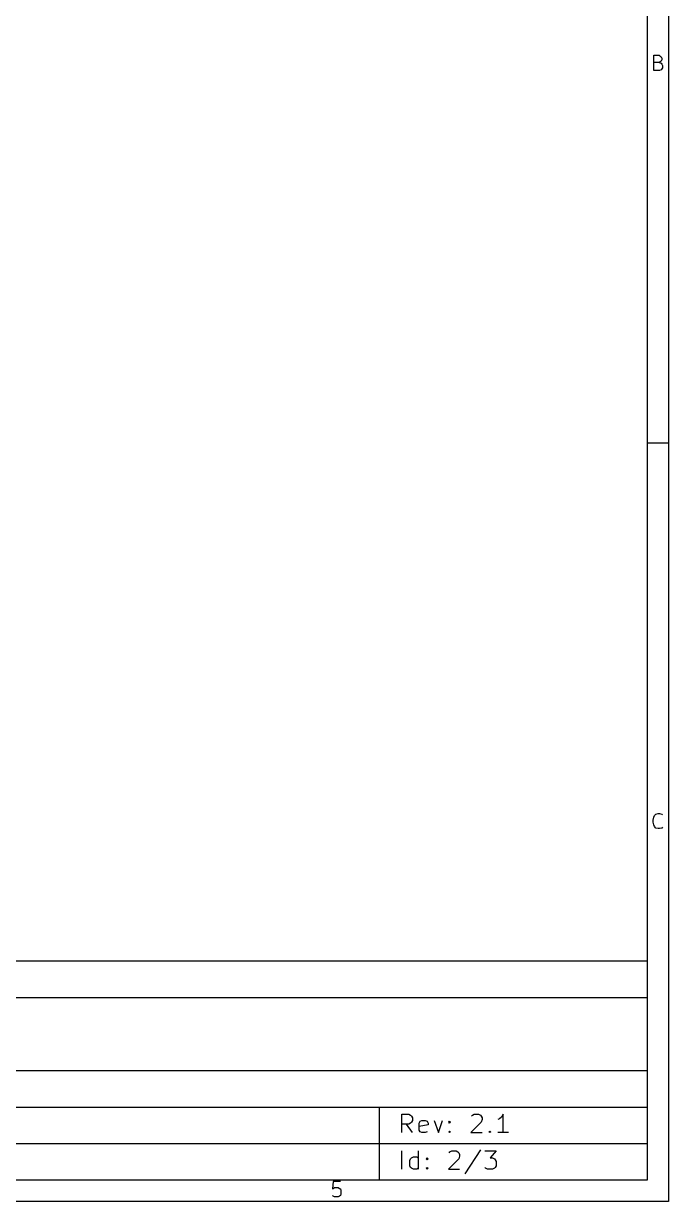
# Model space of a CAD drawing. Extents: x 4000 to 113000, y 4000 to 78670.
# Drawn here: x 91812 to 113000, y 4000 to 42670 of the extents above; entities that cross this region are included whole.
import ezdxf

# ---------------------------------------------------------------- set-up
doc = ezdxf.new("R2010")
doc.units = 0
doc.layers.add('BLACK', color=1, linetype='CONTINUOUS')

msp = doc.modelspace()

# ---------------------------------------------------------------- linework, layer by layer
at = {"layer": 'BLACK'}
for p, q in [((113000, 78670), (113000, 4000)), ((112300, 77970), (112300, 4700)), ((112520, 41130), (112520, 41630)), ((112520, 41630), (112690, 41630)), ((112690, 41390), (112520, 41390)), ((112690, 41630), (112730, 41600)), ((112730, 41410), (112690, 41390)), ((112690, 41390), (112760, 41370)), ((112730, 41600), (112760, 41580)), ((112760, 41440), (112730, 41410)), ((112760, 41580), (112780, 41530)), ((112780, 41480), (112760, 41440)), ((112780, 41530), (112780, 41480)), ((112710, 41130), (112520, 41130)), ((112760, 41150), (112710, 41130)), ((112760, 41370), (112780, 41340)), ((112780, 41180), (112760, 41150)), ((112780, 41340), (112800, 41290)), ((112800, 41220), (112780, 41180)), ((112800, 41290), (112800, 41220)), ((113000, 28890), (112300, 28890)), ((112520, 16620), (112540, 16670)), ((112540, 16670), (112590, 16710)), ((112590, 16710), (112660, 16740)), ((112660, 16740), (112710, 16740)), ((112710, 16740), (112780, 16710)), ((112780, 16710), (112800, 16690)), ((112500, 16520), (112520, 16620)), ((112500, 16450), (112500, 16520)), ((112520, 16360), (112500, 16450)), ((112540, 16310), (112520, 16360)), ((112590, 16260), (112540, 16310)), ((112660, 16240), (112590, 16260)), ((112780, 16260), (112710, 16240)), ((112800, 16290), (112780, 16260)), ((112710, 16240), (112660, 16240)), ((70300, 11900), (112300, 11900)), ((70300, 10700), (112300, 10700)), ((70300, 8300), (112300, 8300)), ((70300, 7100), (112300, 7100)), ((103500, 7100), (103500, 4700)), ((104240, 6260), (104240, 6860)), ((104240, 6860), (104470, 6860)), ((104470, 6860), (104530, 6830)), ((104530, 6830), (104560, 6800)), ((104560, 6600), (104530, 6570)), ((104560, 6800), (104590, 6740)), ((104590, 6660), (104560, 6600)), ((104590, 6740), (104590, 6660)), ((104810, 6570), (104840, 6630)), ((104840, 6630), (104900, 6660)), ((104900, 6660), (105010, 6660)), ((105010, 6660), (105070, 6630)), ((105070, 6630), (105100, 6570)), ((105300, 6660), (105440, 6260)), ((105440, 6260), (105580, 6660)), ((105780, 6600), (105810, 6630)), ((105810, 6570), (105780, 6600)), ((105810, 6630), (105840, 6600)), ((105810, 6630), (105810, 6570)), ((105840, 6600), (105810, 6570)), ((106850, 6600), (106510, 6260)), ((106530, 6800), (106560, 6830)), ((106560, 6830), (106620, 6860)), ((106620, 6860), (106760, 6860)), ((106760, 6860), (106820, 6830)), ((106820, 6830), (106850, 6800)), ((106850, 6800), (106880, 6740)), ((106880, 6690), (106850, 6600)), ((106880, 6740), (106880, 6690)), ((107450, 6710), (107390, 6690)), ((107510, 6770), (107450, 6710)), ((107570, 6860), (107510, 6770)), ((107570, 6260), (107570, 6860)), ((104470, 6540), (104240, 6540)), ((104590, 6260), (104390, 6540)), ((104530, 6570), (104470, 6540)), ((104810, 6340), (104810, 6570)), ((105100, 6510), (104810, 6460)), ((104840, 6290), (104810, 6340)), ((104900, 6260), (104840, 6290)), ((105010, 6260), (104900, 6260)), ((105070, 6290), (105010, 6260)), ((105100, 6570), (105100, 6510)), ((105780, 6290), (105810, 6310)), ((105810, 6260), (105780, 6290)), ((105810, 6310), (105840, 6290)), ((105810, 6310), (105810, 6260)), ((105840, 6290), (105810, 6260)), ((106510, 6260), (106880, 6260)), ((107100, 6290), (107130, 6310)), ((107130, 6260), (107100, 6290)), ((107130, 6310), (107160, 6290)), ((107130, 6310), (107130, 6260)), ((107160, 6290), (107130, 6260)), ((107740, 6260), (107390, 6260)), ((70300, 5900), (112300, 5900)), ((104240, 5060), (104240, 5660)), ((104530, 5400), (104560, 5430)), ((104560, 5430), (104620, 5460)), ((104620, 5460), (104730, 5460)), ((104730, 5460), (104790, 5430)), ((104790, 5060), (104790, 5660)), ((105040, 5400), (105070, 5430)), ((105070, 5430), (105100, 5400)), ((105070, 5430), (105070, 5370)), ((105790, 5600), (105820, 5630)), ((105820, 5630), (105880, 5660)), ((105880, 5660), (106020, 5660)), ((106020, 5660), (106080, 5630)), ((106080, 5630), (106110, 5600)), ((106110, 5600), (106140, 5540)), ((106140, 5490), (106110, 5400)), ((106140, 5540), (106140, 5490)), ((106820, 5690), (106310, 4910)), ((106970, 5660), (107340, 5660)), ((107340, 5660), (107140, 5430)), ((107140, 5430), (107220, 5430)), ((107220, 5430), (107280, 5400)), ((104500, 5340), (104530, 5400)), ((104500, 5170), (104500, 5340)), ((104530, 5110), (104500, 5170)), ((104560, 5090), (104530, 5110)), ((104620, 5060), (104560, 5090)), ((104730, 5060), (104620, 5060)), ((104790, 5090), (104730, 5060)), ((105070, 5370), (105040, 5400)), ((105040, 5090), (105070, 5110)), ((105070, 5060), (105040, 5090)), ((105100, 5400), (105070, 5370)), ((105070, 5110), (105100, 5090)), ((105070, 5110), (105070, 5060)), ((105100, 5090), (105070, 5060)), ((106110, 5400), (105770, 5060)), ((105770, 5060), (106140, 5060)), ((106990, 5090), (106970, 5110)), ((107050, 5060), (106990, 5090)), ((107220, 5060), (107050, 5060)), ((107280, 5090), (107220, 5060)), ((107280, 5400), (107310, 5370)), ((107310, 5110), (107280, 5090)), ((107310, 5370), (107340, 5310)), ((107340, 5170), (107310, 5110)), ((107340, 5310), (107340, 5170)), ((112300, 4700), (4700, 4700)), ((101980, 4650), (101960, 4410)), ((102220, 4650), (101980, 4650)), ((101960, 4410), (101980, 4430)), ((101980, 4430), (102030, 4460)), ((102030, 4460), (102150, 4460)), ((102150, 4460), (102190, 4430)), ((102190, 4430), (102220, 4410)), ((102220, 4410), (102240, 4360)), ((102240, 4360), (102240, 4240)), ((113000, 4000), (4000, 4000)), ((101980, 4170), (101960, 4200)), ((102030, 4150), (101980, 4170)), ((102150, 4150), (102030, 4150)), ((102190, 4170), (102150, 4150)), ((102220, 4200), (102190, 4170)), ((102240, 4240), (102220, 4200))]:
    msp.add_line(p, q, dxfattribs=at)

doc.saveas('drawing.dxf')
